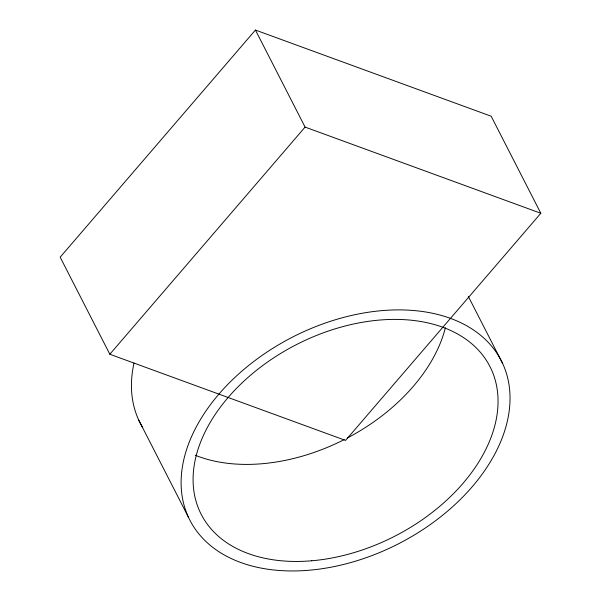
<?xml version="1.0" encoding="UTF-8"?>
<svg xmlns="http://www.w3.org/2000/svg" width="601" height="601" viewBox="0 0 601 601"><rect width="100%" height="100%" fill="white"/><g stroke="black" fill="none" stroke-linecap="round" stroke-linejoin="round"><path stroke-width="0.9" d="M255.433 30.05L60.175 257.198L109.833 354.244L345.567 440.42L540.825 213.272L491.167 116.226L255.433 30.05L305.09 127.096L540.825 213.272M109.833 354.244L305.09 127.096M468.299 296.391L502.676 363.575A174.936 116.143 -27.1 0 1 309.139 570.229A174.936 116.143 -27.1 0 1 224.887 387.457A174.936 116.143 -27.1 0 1 502.676 363.575M138.793 420.219L188.459 517.266M142.67 427.551A174.936 116.143 -27.1 0 1 134.038 363.019M445.371 327.733A162.187 107.677 -27.1 0 1 347.363 437.986M344.2 439.624A162.187 107.677 -27.1 0 1 195.272 455.242M311.799 560.771A162.187 107.677 -27.1 0 0 491.227 369.179A162.187 107.677 -27.1 0 0 233.676 391.319A162.187 107.677 -27.1 0 0 311.799 560.771"/></g></svg>
